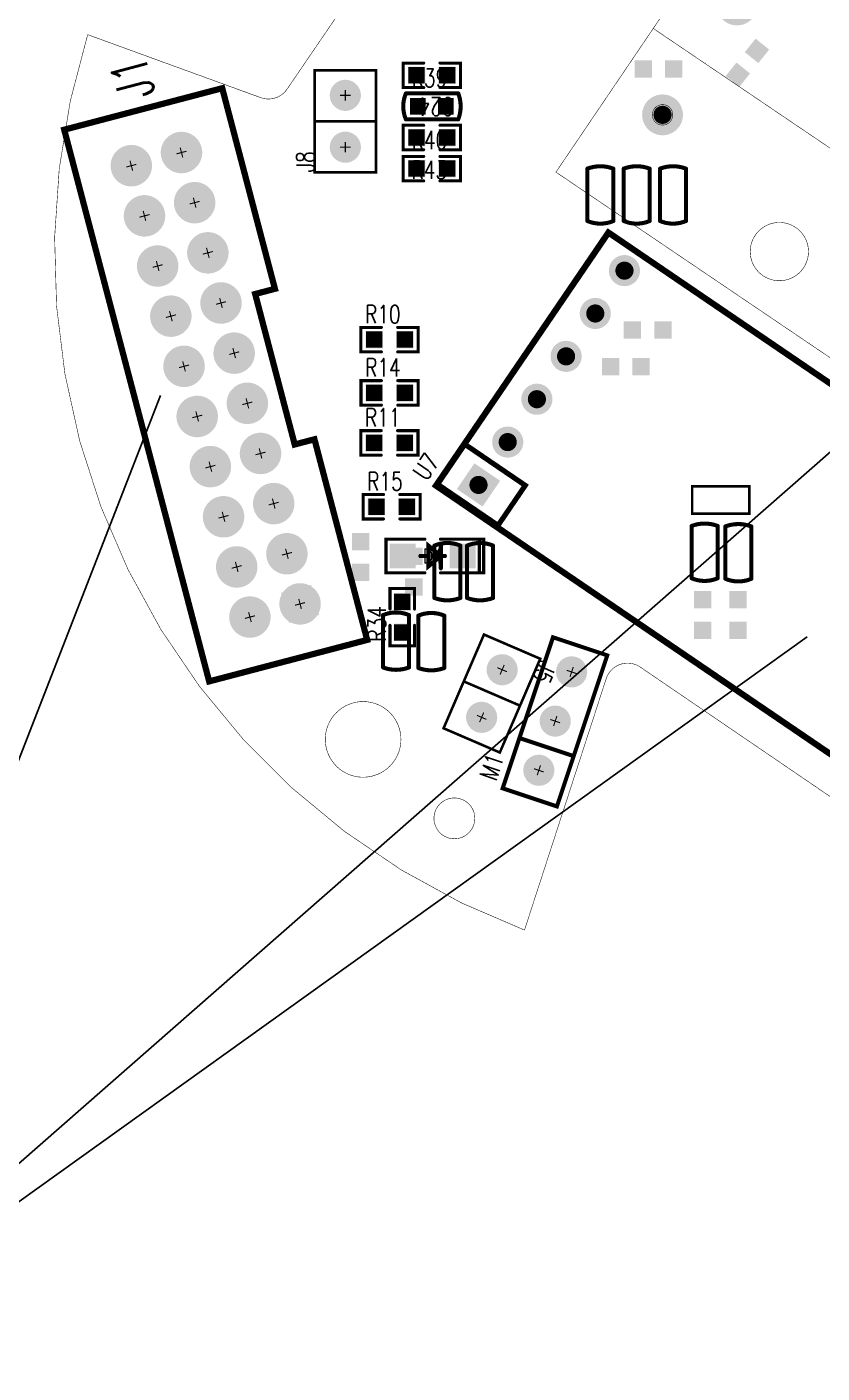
# Model space of a CAD drawing. Extents: x -79 to 36, y -58 to 47.
# Drawn here: x -36.8 to 2.1, y -54.9 to 11 of the extents above; entities that cross this region are included whole.
import ezdxf
from ezdxf.enums import TextEntityAlignment as Align

# ---------------------------------------------------------------- set-up
doc = ezdxf.new("R2010")
doc.units = 0
doc.header["$MEASUREMENT"] = 0
doc.layers.get('0').update_dxf_attribs({"linetype": 'CONTINUOUS'})
for name, color, linetype in [('2D_LINE_00', 2, 'CONTINUOUS'), ('BOARD_CUTOUT_00', 254, 'CONTINUOUS'), ('BOARD_OUTLINE_00', 254, 'CONTINUOUS'), ('DRIL_NPLTE_THRU_01', 5, 'CONTINUOUS'), ('DRIL_PLTE_THRU_01', 5, 'CONTINUOUS'), ('DRIL_SYMBOL', 254, 'CONTINUOUS'), ('PADS_INNER', 186, 'CONTINUOUS'), ('PADS_TOP', 186, 'CONTINUOUS'), ('PADS_XR_21', 176, 'CONTINUOUS'), ('PADS_XR_25', 253, 'CONTINUOUS'), ('PART_BOT_2DLINE_00', 57, 'CONTINUOUS'), ('PART_NAME_01', 254, 'CONTINUOUS'), ('PART_TOP_2DLINE_00', 254, 'CONTINUOUS'), ('PART_TOP_2DLINE_01', 254, 'CONTINUOUS'), ('PART_TOP_2DLINE_26', 2, 'CONTINUOUS')]:
    doc.layers.add(name, color=color, linetype=linetype)
doc.styles.add('W0$1016', font='simplex', dxfattribs={"width": 0.75})
doc.styles.add('W0$127', font='simplex', dxfattribs={"width": 0.75})
doc.styles.add('W0$254', font='simplex', dxfattribs={"width": 0.75})

# ---------------------------------------------------------------- blocks, each defined once
blk = doc.blocks.new('BOARD_354')
at = {"layer": 'BOARD_CUTOUT_00', "const_width": 0.0254}
for points in [[(-2.076, -44.56, 1), (-5.782, -44.56, 1)], [(1.541, -48.428, 1), (-0.459, -48.428, 1)]]:
    blk.add_lwpolyline(points, format="xyb", close=True, dxfattribs=at)
at = {"layer": 'BOARD_OUTLINE_00', "const_width": 0.0254}
blk.add_lwpolyline([(0, 0, -0.345792), (0.091, -1.356), (-7.655, -12.712, -0.342864), (-8.94, -13.126), (-17.417, -10.04, 0.397948), (3.974, -53.9), (7.976, -41.585, -0.500217), (9.642, -41.016), (22.929, -50.08, -0.202089), (23.393, -50.797), (24.189, -55.314, 0.397948), (51.476, -14.856), (46.682, -15.877, -0.204816), (45.833, -15.71), (32.713, -6.76, -0.496948), (32.626, -5.009), (42.594, 3.355, 0.397948), (-6.086, 6.759)], format="xyb", close=True, dxfattribs=at)
blk = doc.blocks.new('DRAWING_1')
at = {"layer": '2D_LINE_00', "const_width": 0.0254}
blk.add_lwpolyline([(-1.427006, 0, 1), (1.427006, 0, 1)], format="xyb", close=True, dxfattribs=at)
blk = doc.blocks.new('SMOOTH_0$3048')
at = {"const_width": 0.1524}
blk.add_lwpolyline([(-0.0762, 0, 1), (0.0762, 0, 1)], format="xyb", close=True, dxfattribs=at)
blk = doc.blocks.new('PART_BODY_TOP_2')
at = {"layer": 'PART_TOP_2DLINE_00', "const_width": 0.305}
blk.add_lwpolyline([(-13.97, 4), (13.97, 4), (13.97, -4), (3.81, -4), (3.81, -3), (-3.81, -3), (-3.81, -4), (-13.97, -4)], close=True, dxfattribs=at)
at = {"layer": 'PART_TOP_2DLINE_00'}
for p in [(-13.97, 4), (13.97, 4), (-3.81, -3), (3.81, -3), (-13.97, -4), (-3.81, -4), (3.81, -4), (13.97, -4)]:
    blk.add_blockref('SMOOTH_0$3048', p, dxfattribs=at)
blk = doc.blocks.new('DRIL_SYMBOL_0$9398')
at = {"layer": 'DRIL_SYMBOL', "const_width": 0.0508}
for points in [[(-0.254, 0), (0.254, 0)], [(0, -0.254), (0, 0.254)]]:
    blk.add_lwpolyline(points, dxfattribs=at)
blk = doc.blocks.new('DRIL_HOLE_0$9398')
at = {"const_width": 0.4699}
blk.add_lwpolyline([(-0.23495, 0, 1), (0.23495, 0, 1)], format="xyb", close=True, dxfattribs=at)
blk.add_blockref('DRIL_SYMBOL_0$9398', (0, 0))
blk = doc.blocks.new('PAD_0')
at = {"const_width": 1.524}
blk.add_lwpolyline([(-0.762, 0), (0.762, 0)], dxfattribs=at)
blk = doc.blocks.new('PAD_1')
at = {"const_width": 1.016}
blk.add_lwpolyline([(0, -0.508, 1), (0, 0.508, 1)], format="xyb", close=True, dxfattribs=at)
blk = doc.blocks.new('STK_TOP_12')
at = {"layer": 'DRIL_PLTE_THRU_01'}
blk.add_blockref('DRIL_HOLE_0$9398', (0, 0), dxfattribs=at)
at = {"layer": 'PADS_INNER'}
blk.add_blockref('PAD_0', (0, 0), dxfattribs=at)
at = {"layer": 'PADS_TOP'}
blk.add_blockref('PAD_0', (0, 0), dxfattribs=at)
at = {"layer": 'PADS_XR_25'}
blk.add_blockref('PAD_1', (0, 0), dxfattribs=at)
blk = doc.blocks.new('PAD_2')
at = {"const_width": 0.762}
blk.add_lwpolyline([(0, -0.381, 1), (0, 0.381, 1)], format="xyb", close=True, dxfattribs=at)
blk = doc.blocks.new('STK_TOP_11')
at = {"layer": 'DRIL_PLTE_THRU_01'}
blk.add_blockref('DRIL_HOLE_0$9398', (0, 0), dxfattribs=at)
at = {"layer": 'PADS_INNER'}
blk.add_blockref('PAD_2', (0, 0), dxfattribs=at)
at = {"layer": 'PADS_TOP'}
blk.add_blockref('PAD_2', (0, 0), dxfattribs=at)
at = {"layer": 'PADS_XR_25'}
blk.add_blockref('PAD_1', (0, 0), dxfattribs=at)
blk = doc.blocks.new('SYM_TOP_2')
for name, p in [('PART_BODY_TOP_2', (0, 0)), ('STK_TOP_11', (-11.43, 1.27)), ('STK_TOP_11', (-8.89, 1.27)), ('STK_TOP_11', (-6.35, 1.27)), ('STK_TOP_11', (-3.81, 1.27)), ('STK_TOP_11', (-1.27, 1.27)), ('STK_TOP_11', (1.27, 1.27)), ('STK_TOP_11', (3.81, 1.27)), ('STK_TOP_11', (6.35, 1.27)), ('STK_TOP_11', (8.89, 1.27)), ('STK_TOP_11', (11.43, 1.27)), ('STK_TOP_12', (-11.43, -1.27)), ('STK_TOP_11', (-8.89, -1.27)), ('STK_TOP_11', (-6.35, -1.27)), ('STK_TOP_11', (-3.81, -1.27)), ('STK_TOP_11', (-1.27, -1.27)), ('STK_TOP_11', (1.27, -1.27)), ('STK_TOP_11', (3.81, -1.27)), ('STK_TOP_11', (6.35, -1.27)), ('STK_TOP_11', (8.89, -1.27)), ('STK_TOP_11', (11.43, -1.27))]:
    blk.add_blockref(name, p)
blk = doc.blocks.new('PART_TOP_0')
blk.add_blockref('SYM_TOP_2', (0, 0))
at = {"layer": 'PART_NAME_01', "style": 'W0$254', "width": 0.75}
blk.add_text('J1', height=1.778, dxfattribs=at).set_placement((14.529, -0.754))
blk = doc.blocks.new('SMOOTH_0$0254')
at = {"const_width": 0.0127}
blk.add_lwpolyline([(-0.00635, 0, 1), (0.00635, 0, 1)], format="xyb", close=True, dxfattribs=at)
blk = doc.blocks.new('PART_BODY_TOP_8')
at = {"layer": 'PART_TOP_2DLINE_01', "const_width": 0.0254}
for points in [[(-18, 8.5), (18, 8.5)], [(-18, -8.5), (-18, 8.5)], [(0, 8.5), (0, 0), (18, 0)], [(18, 8.5), (18, -8.5)], [(-18, 5.255), (-18, 5.255)], [(18, 4.91), (18, 4.91)], [(18, -8.5), (-18, -8.5)]]:
    blk.add_lwpolyline(points, dxfattribs=at)
for points in [[(-15.75, 3.25, 1), (-14.75, 3.25, 1)], [(14.75, 3.25, 1), (15.75, 3.25, 1)], [(-15.75, -3.25, 1), (-14.75, -3.25, 1)], [(14.75, -3.25, 1), (15.75, -3.25, 1)]]:
    blk.add_lwpolyline(points, format="xyb", close=True, dxfattribs=at)
at = {"layer": 'PART_TOP_2DLINE_01'}
for p in [(-18, 8.5), (-18, 8.5), (0, 8.5), (18, 8.5), (18, 8.5), (-18, 5.255), (-18, 5.255), (18, 4.91), (18, 4.91), (0, 0), (18, 0), (-18, -8.5), (-18, -8.5), (18, -8.5), (18, -8.5)]:
    blk.add_blockref('SMOOTH_0$0254', p, dxfattribs=at)
blk = doc.blocks.new('DRIL_SYMBOL_0$889')
at = {"layer": 'DRIL_SYMBOL', "const_width": 0.0508}
for points in [[(-0.254, 0), (0.254, 0)], [(0, -0.254), (0, 0.254)]]:
    blk.add_lwpolyline(points, dxfattribs=at)
blk = doc.blocks.new('DRIL_HOLE_0$889')
at = {"const_width": 0.4445}
blk.add_lwpolyline([(-0.22225, 0, 1), (0.22225, 0, 1)], format="xyb", close=True, dxfattribs=at)
blk.add_blockref('DRIL_SYMBOL_0$889', (0, 0))
blk = doc.blocks.new('PAD_13')
at = {"const_width": 1}
blk.add_lwpolyline([(0, -0.5, 1), (0, 0.5, 1)], format="xyb", close=True, dxfattribs=at)
blk = doc.blocks.new('STK_TOP_72')
at = {"layer": 'DRIL_PLTE_THRU_01'}
blk.add_blockref('DRIL_HOLE_0$889', (0, 0), dxfattribs=at)
at = {"layer": 'PADS_INNER'}
blk.add_blockref('PAD_13', (0, 0), dxfattribs=at)
at = {"layer": 'PADS_TOP'}
blk.add_blockref('PAD_13', (0, 0), dxfattribs=at)
blk = doc.blocks.new('SYM_TOP_8')
for name, p in [('PART_BODY_TOP_8', (0, 0)), ('STK_TOP_72', (-15.25, 3.25)), ('STK_TOP_72', (15.25, 3.25)), ('STK_TOP_72', (-15.25, -3.25)), ('STK_TOP_72', (15.25, -3.25))]:
    blk.add_blockref(name, p)
blk = doc.blocks.new('PART_TOP_4')
blk.add_blockref('SYM_TOP_8', (0, 0))
at = {"layer": 'PART_NAME_01', "style": 'W0$127', "width": 0.75}
blk.add_text('U14', height=0.889, dxfattribs=at).set_placement((-1.016, -2.54))
blk = doc.blocks.new('DRIL_HOLE_0')
blk.add_lwpolyline([(0, 0, 1), (0, 0, 1)], format="xyb", close=True)
blk = doc.blocks.new('PAD_3')
blk.add_lwpolyline([(0, 0, 1), (0, 0, 1)], format="xyb", close=True)
blk = doc.blocks.new('STK_BOT_39')
at = {"layer": 'DRIL_PLTE_THRU_01'}
blk.add_blockref('DRIL_HOLE_0', (0, 0), dxfattribs=at)
at = {"layer": 'PADS_INNER'}
blk.add_blockref('PAD_3', (0, 0), dxfattribs=at)
at = {"layer": 'PADS_TOP'}
blk.add_blockref('PAD_3', (0, 0), dxfattribs=at)
blk = doc.blocks.new('STK_BOT_38')
at = {"layer": 'DRIL_PLTE_THRU_01'}
blk.add_blockref('DRIL_HOLE_0', (0, 0), dxfattribs=at)
at = {"layer": 'PADS_INNER'}
blk.add_blockref('PAD_3', (0, 0), dxfattribs=at)
at = {"layer": 'PADS_TOP'}
blk.add_blockref('PAD_3', (0, 0), dxfattribs=at)
blk = doc.blocks.new('SYM_BOT_9')
for name, p in [('STK_BOT_39', (-3.75, 6)), ('STK_BOT_39', (-3.25, 6)), ('STK_BOT_39', (-2.75, 6)), ('STK_BOT_39', (-2.25, 6)), ('STK_BOT_39', (-1.75, 6)), ('STK_BOT_39', (-1.25, 6)), ('STK_BOT_39', (-0.75, 6)), ('STK_BOT_39', (-0.25, 6)), ('STK_BOT_39', (0.25, 6)), ('STK_BOT_39', (0.75, 6)), ('STK_BOT_39', (1.25, 6)), ('STK_BOT_39', (1.75, 6)), ('STK_BOT_39', (2.25, 6)), ('STK_BOT_39', (2.75, 6)), ('STK_BOT_39', (3.25, 6)), ('STK_BOT_39', (3.75, 6)), ('STK_BOT_38', (-6, 3.75)), ('STK_BOT_38', (6, 3.75)), ('STK_BOT_38', (-6, 3.25)), ('STK_BOT_38', (-6, 2.75)), ('STK_BOT_38', (6, 3.25)), ('STK_BOT_38', (6, 2.75)), ('STK_BOT_38', (-6, 2.25)), ('STK_BOT_38', (6, 2.25)), ('STK_BOT_38', (-6, 1.75)), ('STK_BOT_38', (6, 1.75)), ('STK_BOT_38', (-6, 1.25)), ('STK_BOT_38', (-6, 0.75)), ('STK_BOT_38', (6, 1.25)), ('STK_BOT_38', (6, 0.75)), ('STK_BOT_38', (-6, 0.25)), ('STK_BOT_38', (6, 0.25)), ('STK_BOT_38', (-6, -0.25)), ('STK_BOT_38', (6, -0.25)), ('STK_BOT_38', (-6, -0.75)), ('STK_BOT_38', (-6, -1.25)), ('STK_BOT_38', (6, -0.75)), ('STK_BOT_38', (6, -1.25)), ('STK_BOT_38', (-6, -1.75)), ('STK_BOT_38', (6, -1.75)), ('STK_BOT_38', (-6, -2.25)), ('STK_BOT_38', (6, -2.25)), ('STK_BOT_38', (-6, -2.75)), ('STK_BOT_38', (-6, -3.25)), ('STK_BOT_38', (6, -2.75)), ('STK_BOT_38', (6, -3.25)), ('STK_BOT_38', (-6, -3.75)), ('STK_BOT_38', (6, -3.75)), ('STK_BOT_39', (-3.75, -6)), ('STK_BOT_39', (-3.25, -6)), ('STK_BOT_39', (-2.75, -6)), ('STK_BOT_39', (-2.25, -6)), ('STK_BOT_39', (-1.75, -6)), ('STK_BOT_39', (-1.25, -6)), ('STK_BOT_39', (-0.75, -6)), ('STK_BOT_39', (-0.25, -6)), ('STK_BOT_39', (0.25, -6)), ('STK_BOT_39', (0.75, -6)), ('STK_BOT_39', (1.25, -6)), ('STK_BOT_39', (1.75, -6)), ('STK_BOT_39', (2.25, -6)), ('STK_BOT_39', (2.75, -6)), ('STK_BOT_39', (3.25, -6)), ('STK_BOT_39', (3.75, -6))]:
    blk.add_blockref(name, p)
blk = doc.blocks.new('PART_BOT_5')
blk.add_blockref('SYM_BOT_9', (0, 0))
blk = doc.blocks.new('SMOOTH_0$254')
at = {"const_width": 0.127}
blk.add_lwpolyline([(-0.0635, 0, 1), (0.0635, 0, 1)], format="xyb", close=True, dxfattribs=at)
blk = doc.blocks.new('PART_BODY_TOP_11')
at = {"layer": 'PART_TOP_2DLINE_01'}
for points, const_width in [([(-1.2, -34.3), (13.8, -34.3), (13.8, 1.7), (-1.2, 1.7)], 0.305), ([(-1.1, 1.7), (1.27, 1.7), (1.27, -1.905), (-1.1, -1.905)], 0.254)]:
    blk.add_lwpolyline(points, close=True, dxfattribs=dict(at, const_width=const_width))
for name, p in [('SMOOTH_0$3048', (-1.2, 1.7)), ('SMOOTH_0$254', (-1.1, 1.7)), ('SMOOTH_0$254', (1.27, 1.7)), ('SMOOTH_0$3048', (13.8, 1.7)), ('SMOOTH_0$254', (-1.1, -1.905)), ('SMOOTH_0$254', (1.27, -1.905)), ('SMOOTH_0$3048', (-1.2, -34.3)), ('SMOOTH_0$3048', (13.8, -34.3))]:
    blk.add_blockref(name, p, dxfattribs=at)
blk = doc.blocks.new('STK_TOP_43')
at = {"layer": 'DRIL_PLTE_THRU_01'}
blk.add_blockref('DRIL_HOLE_0$889', (0, 0), dxfattribs=at)
at = {"layer": 'PADS_INNER'}
blk.add_blockref('PAD_0', (0, 0), dxfattribs=at)
at = {"layer": 'PADS_TOP'}
blk.add_blockref('PAD_0', (0, 0), dxfattribs=at)
blk = doc.blocks.new('STK_TOP_13')
at = {"layer": 'DRIL_PLTE_THRU_01'}
blk.add_blockref('DRIL_HOLE_0$889', (0, 0), dxfattribs=at)
at = {"layer": 'PADS_INNER'}
blk.add_blockref('PAD_2', (0, 0), dxfattribs=at)
at = {"layer": 'PADS_TOP'}
blk.add_blockref('PAD_2', (0, 0), dxfattribs=at)
blk = doc.blocks.new('SYM_TOP_11')
for name, p in [('PART_BODY_TOP_11', (0, 0)), ('STK_TOP_43', (0, 0)), ('STK_TOP_13', (2.54, 0)), ('STK_TOP_13', (5.08, 0)), ('STK_TOP_13', (7.62, 0)), ('STK_TOP_13', (10.16, 0)), ('STK_TOP_13', (12.7, 0))]:
    blk.add_blockref(name, p)
blk = doc.blocks.new('PART_TOP_7')
blk.add_blockref('SYM_TOP_11', (0, 0))
at = {"layer": 'PART_NAME_01', "style": 'W0$127', "width": 0.75}
blk.add_text('U7', height=0.889, dxfattribs=at).set_placement((-1.313, 2.183))
blk = doc.blocks.new('SMOOTH_0$199898')
at = {"const_width": 0.099949}
blk.add_lwpolyline([(-0.049974, 0, 1), (0.049974, 0, 1)], format="xyb", close=True, dxfattribs=at)
blk = doc.blocks.new('PART_BODY_TOP_4')
at = {"layer": 'PART_TOP_2DLINE_01', "const_width": 0.2}
blk.add_lwpolyline([(-1.4, 1.4), (6.4, 1.4), (6.4, -1.4), (-1.4, -1.4)], close=True, dxfattribs=at)
blk.add_lwpolyline([(1.2, 1.4), (1.2, -1.4)], dxfattribs=at)
at = {"layer": 'PART_TOP_2DLINE_01'}
for p in [(-1.4, 1.4), (1.2, 1.4), (6.4, 1.4), (-1.4, -1.4), (1.2, -1.4), (6.4, -1.4)]:
    blk.add_blockref('SMOOTH_0$199898', p, dxfattribs=at)
blk = doc.blocks.new('DRIL_SYMBOL_0$9')
at = {"layer": 'DRIL_SYMBOL', "const_width": 0.0508}
for points in [[(-0.254, 0), (0.254, 0)], [(0, -0.254), (0, 0.254)]]:
    blk.add_lwpolyline(points, dxfattribs=at)
blk = doc.blocks.new('DRIL_HOLE_0$9')
at = {"const_width": 0.45}
blk.add_lwpolyline([(-0.225, 0, 1), (0.225, 0, 1)], format="xyb", close=True, dxfattribs=at)
blk.add_blockref('DRIL_SYMBOL_0$9', (0, 0))
blk = doc.blocks.new('PAD_16')
at = {"const_width": 0.6}
blk.add_lwpolyline([(0, -0.3, 1), (0, 0.3, 1)], format="xyb", close=True, dxfattribs=at)
blk = doc.blocks.new('STK_TOP_22')
at = {"layer": 'DRIL_PLTE_THRU_01'}
blk.add_blockref('DRIL_HOLE_0$9', (0, 0), dxfattribs=at)
at = {"layer": 'PADS_INNER'}
blk.add_blockref('PAD_16', (0, 0), dxfattribs=at)
at = {"layer": 'PADS_TOP'}
blk.add_blockref('PAD_2', (0, 0), dxfattribs=at)
blk = doc.blocks.new('SYM_TOP_4')
for name, p in [('PART_BODY_TOP_4', (0, 0)), ('STK_TOP_22', (0, 0)), ('STK_TOP_22', (2.54, 0)), ('STK_TOP_22', (5.08, 0))]:
    blk.add_blockref(name, p)
blk = doc.blocks.new('PART_TOP_8')
blk.add_blockref('SYM_TOP_4', (0, 0))
at = {"layer": 'PART_NAME_01', "style": 'W0$127', "width": 0.75}
blk.add_text('M1', height=0.889, dxfattribs=at).set_placement((-1.2, 1.8))
blk = doc.blocks.new('PART_BODY_BOT_14')
at = {"layer": 'PART_BOT_2DLINE_00', "const_width": 0.2}
blk.add_lwpolyline([(-0.635, -1.295, 0.182182), (0.635, -1.295), (0.635, 1.27, 0.204816), (-0.635, 1.27)], format="xyb", close=True, dxfattribs=at)
at = {"layer": 'PART_BOT_2DLINE_00'}
for p in [(-0.635, 1.27), (0.635, 1.27), (-0.635, -1.295), (0.635, -1.295)]:
    blk.add_blockref('SMOOTH_0$199898', p, dxfattribs=at)
blk = doc.blocks.new('STK_BOT_3')
at = {"layer": 'DRIL_NPLTE_THRU_01'}
blk.add_blockref('DRIL_HOLE_0', (0, 0), dxfattribs=at)
at = {"layer": 'PADS_INNER'}
blk.add_blockref('PAD_3', (0, 0), dxfattribs=at)
at = {"layer": 'PADS_TOP'}
blk.add_blockref('PAD_3', (0, 0), dxfattribs=at)
blk = doc.blocks.new('SYM_BOT_14')
for name, p in [('PART_BODY_BOT_14', (0, 0)), ('STK_BOT_3', (0, 0.6858)), ('STK_BOT_3', (0, -0.6858))]:
    blk.add_blockref(name, p)
blk = doc.blocks.new('PART_BOT_20')
blk.add_blockref('SYM_BOT_14', (0, 0))
blk = doc.blocks.new('PART_BOT_21')
blk.add_blockref('SYM_BOT_14', (0, 0))
blk = doc.blocks.new('PART_BOT_24')
blk.add_blockref('SYM_BOT_14', (0, 0))
blk = doc.blocks.new('PART_BOT_25')
blk.add_blockref('SYM_BOT_14', (0, 0))
blk = doc.blocks.new('PART_BODY_TOP_14')
at = {"layer": 'PART_TOP_2DLINE_00', "const_width": 0.2}
blk.add_lwpolyline([(-0.635, -1.295, 0.182182), (0.635, -1.295), (0.635, 1.27, 0.204816), (-0.635, 1.27)], format="xyb", close=True, dxfattribs=at)
at = {"layer": 'PART_TOP_2DLINE_00'}
for p in [(-0.635, 1.27), (0.635, 1.27), (-0.635, -1.295), (0.635, -1.295)]:
    blk.add_blockref('SMOOTH_0$199898', p, dxfattribs=at)
blk = doc.blocks.new('PAD_18')
at = {"const_width": 0.762}
blk.add_lwpolyline([(-0.4064, 0), (0.4064, 0)], dxfattribs=at)
blk = doc.blocks.new('STK_TOP_3')
at = {"layer": 'DRIL_NPLTE_THRU_01'}
blk.add_blockref('DRIL_HOLE_0', (0, 0), dxfattribs=at)
at = {"layer": 'PADS_INNER'}
blk.add_blockref('PAD_3', (0, 0), dxfattribs=at)
at = {"layer": 'PADS_TOP'}
blk.add_blockref('PAD_18', (0, 0), dxfattribs=at)
blk = doc.blocks.new('SYM_TOP_14')
for name, p in [('PART_BODY_TOP_14', (0, 0)), ('STK_TOP_3', (0, 0.6858)), ('STK_TOP_3', (0, -0.6858))]:
    blk.add_blockref(name, p)
blk = doc.blocks.new('PART_TOP_26')
blk.add_blockref('SYM_TOP_14', (0, 0))
at = {"layer": 'PART_NAME_01', "style": 'W0$127', "width": 0.75}
blk.add_text('C24', height=0.889, rotation=90, dxfattribs=at).set_placement((0.4318, -1.0922))
blk = doc.blocks.new('STK_BOT_18')
at = {"layer": 'DRIL_PLTE_THRU_01'}
blk.add_blockref('DRIL_HOLE_0', (0, 0), dxfattribs=at)
at = {"layer": 'PADS_INNER'}
blk.add_blockref('PAD_3', (0, 0), dxfattribs=at)
at = {"layer": 'PADS_TOP'}
blk.add_blockref('PAD_3', (0, 0), dxfattribs=at)
blk = doc.blocks.new('SYM_BOT_21')
for p in [(-3, 0), (-1, 0), (1, 0), (3, 0)]:
    blk.add_blockref('STK_BOT_18', p)
blk = doc.blocks.new('PART_BOT_36')
blk.add_blockref('SYM_BOT_21', (0, 0))
blk = doc.blocks.new('SMOOTH_0$127')
at = {"const_width": 0.0635}
blk.add_lwpolyline([(-0.03175, 0, 1), (0.03175, 0, 1)], format="xyb", close=True, dxfattribs=at)
blk = doc.blocks.new('PART_BODY_TOP_20')
at = {"layer": 'PART_TOP_2DLINE_01', "const_width": 0.127}
blk.add_lwpolyline([(-2.5, 1.5), (2.5, 1.5), (2.5, -1.5), (-2.5, -1.5)], close=True, dxfattribs=at)
blk.add_lwpolyline([(0, 1.5), (0, -1.5)], dxfattribs=at)
at = {"layer": 'PART_TOP_2DLINE_01'}
for p in [(-2.5, 1.5), (0, 1.5), (2.5, 1.5), (-2.5, -1.5), (0, -1.5), (2.5, -1.5)]:
    blk.add_blockref('SMOOTH_0$127', p, dxfattribs=at)
blk = doc.blocks.new('SYM_TOP_20')
for name, p in [('PART_BODY_TOP_20', (0, 0)), ('STK_TOP_13', (-1.27, 0)), ('STK_TOP_13', (1.27, 0))]:
    blk.add_blockref(name, p)
blk = doc.blocks.new('PART_TOP_39')
blk.add_blockref('SYM_TOP_20', (0, 0))
at = {"layer": 'PART_NAME_01', "style": 'W0$127', "width": 0.75}
blk.add_text('J5', height=0.889, dxfattribs=at).set_placement((-2.5, 1.5))
blk = doc.blocks.new('PART_TOP_42')
blk.add_blockref('SYM_TOP_20', (0, 0))
at = {"layer": 'PART_NAME_01', "style": 'W0$127', "width": 0.75}
blk.add_text('J8', height=0.889, dxfattribs=at).set_placement((-2.5, 1.5))
blk = doc.blocks.new('PART_BODY_BOT_22')
at = {"layer": 'PART_BOT_2DLINE_00', "const_width": 0.127}
blk.add_lwpolyline([(-1.4, 0.7), (1.4, 0.7), (1.4, -0.65), (-1.4, -0.65)], close=True, dxfattribs=at)
at = {"layer": 'PART_BOT_2DLINE_00'}
for p in [(-1.4, 0.7), (1.4, 0.7), (-1.4, -0.65), (1.4, -0.65)]:
    blk.add_blockref('SMOOTH_0$127', p, dxfattribs=at)
blk = doc.blocks.new('STK_BOT_19')
at = {"layer": 'DRIL_PLTE_THRU_01'}
blk.add_blockref('DRIL_HOLE_0', (0, 0), dxfattribs=at)
at = {"layer": 'PADS_INNER'}
blk.add_blockref('PAD_3', (0, 0), dxfattribs=at)
at = {"layer": 'PADS_TOP'}
blk.add_blockref('PAD_3', (0, 0), dxfattribs=at)
blk = doc.blocks.new('SYM_BOT_22')
for name, p in [('PART_BODY_BOT_22', (0, 0)), ('STK_BOT_19', (-0.75, 0)), ('STK_BOT_19', (0.75, 0))]:
    blk.add_blockref(name, p)
blk = doc.blocks.new('PART_BOT_44')
blk.add_blockref('SYM_BOT_22', (0, 0))
blk = doc.blocks.new('SMOOTH_0$15011')
at = {"const_width": 0.0751}
blk.add_lwpolyline([(-0.038, 0, 1), (0.038, 0, 1)], format="xyb", close=True, dxfattribs=at)
blk = doc.blocks.new('PART_BODY_TOP_25')
at = {"layer": 'PART_TOP_2DLINE_01', "const_width": 0.15}
for points in [[(-0.4, 0.6), (-1.4, 0.6), (-1.4, -0.6), (-0.4, -0.6)], [(0.4, -0.6), (1.4, -0.6), (1.4, 0.6), (0.4, 0.6)]]:
    blk.add_lwpolyline(points, dxfattribs=at)
at = {"layer": 'PART_TOP_2DLINE_01'}
for p in [(-1.4, 0.6), (-0.4, 0.6), (0.4, 0.6), (1.4, 0.6), (-1.4, -0.6), (-0.4, -0.6), (0.4, -0.6), (1.4, -0.6)]:
    blk.add_blockref('SMOOTH_0$15011', p, dxfattribs=at)
blk = doc.blocks.new('PAD_22')
at = {"const_width": 0.85}
blk.add_lwpolyline([(-0.425, 0), (0.425, 0)], dxfattribs=at)
blk = doc.blocks.new('PAD_23')
at = {"const_width": 0.8}
blk.add_lwpolyline([(-0.4, 0), (0.4, 0)], dxfattribs=at)
blk = doc.blocks.new('STK_TOP_7')
at = {"layer": 'DRIL_PLTE_THRU_01'}
blk.add_blockref('DRIL_HOLE_0', (0, 0), dxfattribs=at)
at = {"layer": 'PADS_INNER'}
blk.add_blockref('PAD_3', (0, 0), dxfattribs=at)
at = {"layer": 'PADS_TOP'}
blk.add_blockref('PAD_23', (0, 0), dxfattribs=at)
at = {"layer": 'PADS_XR_21'}
blk.add_blockref('PAD_22', (0, 0), dxfattribs=at)
blk = doc.blocks.new('SYM_TOP_25')
for name, p in [('PART_BODY_TOP_25', (0, 0)), ('STK_TOP_7', (-0.75, 0)), ('STK_TOP_7', (0.75, 0))]:
    blk.add_blockref(name, p)
blk = doc.blocks.new('PART_TOP_45')
blk.add_blockref('SYM_TOP_25', (0, 0))
at = {"layer": 'PART_NAME_01', "style": 'W0$127', "width": 0.75}
blk.add_text('R10', height=0.889, dxfattribs=at).set_placement((-1.2, 0.8))
blk = doc.blocks.new('PART_TOP_46')
blk.add_blockref('SYM_TOP_25', (0, 0))
at = {"layer": 'PART_NAME_01', "style": 'W0$127', "width": 0.75}
blk.add_text('R11', height=0.889, dxfattribs=at).set_placement((-1.2, 0.8))
blk = doc.blocks.new('STK_BOT_7')
at = {"layer": 'DRIL_PLTE_THRU_01'}
blk.add_blockref('DRIL_HOLE_0', (0, 0), dxfattribs=at)
at = {"layer": 'PADS_INNER'}
blk.add_blockref('PAD_3', (0, 0), dxfattribs=at)
at = {"layer": 'PADS_TOP'}
blk.add_blockref('PAD_3', (0, 0), dxfattribs=at)
at = {"layer": 'PADS_XR_21'}
blk.add_blockref('PAD_22', (0, 0), dxfattribs=at)
blk = doc.blocks.new('SYM_BOT_25')
for p in [(-0.75, 0), (0.75, 0)]:
    blk.add_blockref('STK_BOT_7', p)
blk = doc.blocks.new('PART_BOT_47')
blk.add_blockref('SYM_BOT_25', (0, 0))
blk = doc.blocks.new('PART_TOP_49')
blk.add_blockref('SYM_TOP_25', (0, 0))
at = {"layer": 'PART_NAME_01', "style": 'W0$127', "width": 0.75}
blk.add_text('R14', height=0.889, dxfattribs=at).set_placement((-1.2, 0.8))
blk = doc.blocks.new('PART_TOP_50')
blk.add_blockref('SYM_TOP_25', (0, 0))
at = {"layer": 'PART_NAME_01', "style": 'W0$127', "width": 0.75}
blk.add_text('R15', height=0.889, dxfattribs=at).set_placement((-1.2, 0.8))
blk = doc.blocks.new('PART_BOT_53')
blk.add_blockref('SYM_BOT_25', (0, 0))
blk = doc.blocks.new('PART_BOT_56')
blk.add_blockref('SYM_BOT_25', (0, 0))
blk = doc.blocks.new('PART_BOT_57')
blk.add_blockref('SYM_BOT_25', (0, 0))
blk = doc.blocks.new('PART_TOP_58')
blk.add_blockref('SYM_TOP_25', (0, 0))
at = {"layer": 'PART_NAME_01', "style": 'W0$127', "width": 0.75}
blk.add_text('R39', height=0.889, dxfattribs=at).set_placement((-0.988, -0.576))
blk = doc.blocks.new('PART_TOP_59')
blk.add_blockref('SYM_TOP_25', (0, 0))
at = {"layer": 'PART_NAME_01', "style": 'W0$127', "width": 0.75}
blk.add_text('R40', height=0.889, dxfattribs=at).set_placement((-0.985, -0.565))
blk = doc.blocks.new('PART_TOP_60')
blk.add_blockref('SYM_TOP_25', (0, 0))
at = {"layer": 'PART_NAME_01', "style": 'W0$127', "width": 0.75}
blk.add_text('R43', height=0.889, dxfattribs=at).set_placement((-0.995, -0.506))
blk = doc.blocks.new('STK_BOT_41')
at = {"layer": 'DRIL_PLTE_THRU_01'}
blk.add_blockref('DRIL_HOLE_0', (0, 0), dxfattribs=at)
at = {"layer": 'PADS_INNER'}
blk.add_blockref('PAD_3', (0, 0), dxfattribs=at)
at = {"layer": 'PADS_TOP'}
blk.add_blockref('PAD_3', (0, 0), dxfattribs=at)
blk = doc.blocks.new('STK_BOT_42')
at = {"layer": 'DRIL_PLTE_THRU_01'}
blk.add_blockref('DRIL_HOLE_0', (0, 0), dxfattribs=at)
at = {"layer": 'PADS_INNER'}
blk.add_blockref('PAD_3', (0, 0), dxfattribs=at)
at = {"layer": 'PADS_TOP'}
blk.add_blockref('PAD_3', (0, 0), dxfattribs=at)
blk = doc.blocks.new('SYM_BOT_33')
for name, p in [('STK_BOT_41', (0, 0)), ('STK_BOT_42', (5.594, -0.045)), ('STK_BOT_42', (5.594, -1.315)), ('STK_BOT_41', (0, -1.375)), ('STK_BOT_42', (0.006, -2.585)), ('STK_BOT_42', (5.594, -2.585)), ('STK_BOT_42', (0.006, -3.855)), ('STK_BOT_42', (5.594, -3.855))]:
    blk.add_blockref(name, p)
blk = doc.blocks.new('PART_BOT_68')
blk.add_blockref('SYM_BOT_33', (0, 0))
blk = doc.blocks.new('PART_BOT_75')
blk.add_blockref('SYM_BOT_25', (0, 0))
blk = doc.blocks.new('PART_BOT_76')
blk.add_blockref('SYM_BOT_25', (0, 0))
blk = doc.blocks.new('PART_BOT_77')
blk.add_blockref('SYM_BOT_25', (0, 0))
blk = doc.blocks.new('PART_TOP_78')
blk.add_blockref('SYM_TOP_25', (0, 0))
at = {"layer": 'PART_NAME_01', "style": 'W0$127', "width": 0.75}
blk.add_text('R34', height=0.889, dxfattribs=at).set_placement((-1.2, 0.8))
blk = doc.blocks.new('PART_BOT_108')
blk.add_blockref('SYM_BOT_25', (0, 0))
blk = doc.blocks.new('PART_BOT_110')
blk.add_blockref('SYM_BOT_14', (0, 0))
blk = doc.blocks.new('PART_BOT_111')
blk.add_blockref('SYM_BOT_14', (0, 0))
blk = doc.blocks.new('PART_BOT_112')
blk.add_blockref('SYM_BOT_14', (0, 0))
blk = doc.blocks.new('SMOOTH_0$1524')
at = {"const_width": 0.0762}
blk.add_lwpolyline([(-0.0381, 0, 1), (0.0381, 0, 1)], format="xyb", close=True, dxfattribs=at)
blk = doc.blocks.new('SMOOTH_0$2032')
at = {"const_width": 0.1016}
blk.add_lwpolyline([(-0.0508, 0, 1), (0.0508, 0, 1)], format="xyb", close=True, dxfattribs=at)
blk = doc.blocks.new('PART_BODY_TOP_356')
at = {"layer": 'PART_TOP_2DLINE_01', "const_width": 0.1524}
for points in [[(-0.381, 0.8255), (-2.286, 0.8255), (-2.286, -0.8255), (-0.381, -0.8255)], [(0.381, 0.8255), (2.286, 0.8255), (2.286, -0.8255), (0.381, -0.8255)], [(2.0955, 0.8255), (2.5, 0.8255), (2.5, -0.8255), (2.0955, -0.8255)]]:
    blk.add_lwpolyline(points, dxfattribs=at)
at = {"layer": 'PART_TOP_2DLINE_26', "const_width": 0.2032}
blk.add_lwpolyline([(-0.2, 0.5), (0.4, 0), (-0.2, -0.5)], close=True, dxfattribs=at)
for points in [[(0.4, -0.6), (0.4, 0.6)], [(-0.2, 0), (-0.6, 0)], [(0.2, 0), (0.6, 0)]]:
    blk.add_lwpolyline(points, dxfattribs=at)
at = {"layer": 'PART_TOP_2DLINE_01'}
for p in [(-2.286, 0.8255), (-0.381, 0.8255), (0.381, 0.8255), (2.0955, 0.8255), (2.286, 0.8255), (2.5, 0.8255), (-2.286, -0.8255), (-0.381, -0.8255), (0.381, -0.8255), (2.0955, -0.8255), (2.286, -0.8255), (2.5, -0.8255)]:
    blk.add_blockref('SMOOTH_0$1524', p, dxfattribs=at)
at = {"layer": 'PART_TOP_2DLINE_26'}
for p in [(0.4, 0.6), (-0.6, 0), (-0.2, 0.5), (-0.2, 0), (0.2, 0), (0.4, 0), (0.6, 0), (-0.2, -0.5), (0.4, -0.6)]:
    blk.add_blockref('SMOOTH_0$2032', p, dxfattribs=at)
blk = doc.blocks.new('PAD_33')
at = {"const_width": 1.219}
blk.add_lwpolyline([(-0.635, 0), (0.635, 0)], dxfattribs=at)
blk = doc.blocks.new('STK_TOP_89')
at = {"layer": 'DRIL_PLTE_THRU_01'}
blk.add_blockref('DRIL_HOLE_0', (0, 0), dxfattribs=at)
at = {"layer": 'PADS_INNER'}
blk.add_blockref('PAD_3', (0, 0), dxfattribs=at)
at = {"layer": 'PADS_TOP'}
blk.add_blockref('PAD_33', (0, 0), dxfattribs=at)
blk = doc.blocks.new('SYM_TOP_37')
for name, p in [('PART_BODY_TOP_356', (0, 0)), ('STK_TOP_89', (-1.4732, 0)), ('STK_TOP_89', (1.4732, 0))]:
    blk.add_blockref(name, p)
blk = doc.blocks.new('PART_TOP_127')
blk.add_blockref('SYM_TOP_37', (0, 0))
at = {"layer": 'PART_NAME_01', "style": 'W0$1016', "width": 0.75}
blk.add_text('D4', height=0.7112, dxfattribs=at).set_placement((0, 0), align=Align.MIDDLE_CENTER)
blk = doc.blocks.new('PART_BOT_128')
blk.add_blockref('SYM_BOT_14', (0, 0))
blk = doc.blocks.new('PART_BOT_129')
blk.add_blockref('SYM_BOT_14', (0, 0))

msp = doc.modelspace()

# ---------------------------------------------------------------- linework, layer by layer
at = {"linetype": 'Continuous'}
for p, q in [((9.264, -3.868), (-48.955, -54.934)), ((-30.298, -7.047), (-48.955, -54.934)), ((-48.955, -54.934), (1.359, -18.866))]:
    msp.add_line(p, q, dxfattribs=at)

# ---------------------------------------------------------------- block references
for name, p in [('BOARD_354', (-16.455, 20.666)), ('PART_TOP_58', (-17.018, 8.636)), ('PART_TOP_59', (-17.018, 5.588)), ('PART_TOP_60', (-17.018, 4.064)), ('DRAWING_1', (0, 0)), ('PART_TOP_45', (-19.09, -4.313)), ('PART_TOP_49', (-19.087, -6.921)), ('PART_TOP_46', (-19.095, -9.37)), ('PART_TOP_50', (-18.986, -12.497)), ('PART_TOP_127', (-16.978, -14.911))]:
    msp.add_blockref(name, p)
for name, p, rotation in [('PART_TOP_4', (8.73, 0.839), 145.898), ('PART_TOP_0', (-27.603, -6.525), 104.717), ('PART_TOP_42', (-21.254, 6.384), 90), ('PART_TOP_26', (-17.018, 7.112), 90), ('PART_TOP_7', (-14.732, -11.43), 55.75099999999999), ('PART_TOP_78', (-18.466, -17.907), 90), ('PART_TOP_8', (-11.779, -25.407), 71.565), ('PART_TOP_39', (-14.077, -21.647), 246.685)]:
    msp.add_blockref(name, p, dxfattribs=dict(rotation=rotation))
at = {"xscale": -1}
for name, p, rotation in [('PART_BOT_53', (-1.564, 9.247), 51.33999999999995), ('PART_BOT_5', (3.613, 1.24), 90), ('PART_BOT_112', (-8.763, 2.769), 180), ('PART_BOT_110', (-6.985, 2.769), 180), ('PART_BOT_111', (-5.207, 2.769), 180), ('PART_BOT_68', (-11.354, -14.935), 180), ('PART_BOT_76', (-20.498, -14.961), 90), ('PART_BOT_21', (-3.658, -14.732), 180), ('PART_BOT_20', (-2.007, -14.757), 180), ('PART_BOT_47', (-17.9, -15.679), 90), ('PART_BOT_75', (-3.759, -17.805), 90), ('PART_BOT_77', (-2.032, -17.805), 90)]:
    msp.add_blockref(name, p, dxfattribs=dict(at, rotation=rotation))
for name, p in [('PART_BOT_108', (-5.918, 8.941)), ('PART_BOT_36', (-19.869, 1.473)), ('PART_BOT_57', (-6.452, -3.835)), ('PART_BOT_56', (-7.518, -5.639)), ('PART_BOT_44', (-2.87, -12.192)), ('PART_BOT_25', (-16.256, -15.672)), ('PART_BOT_24', (-14.656, -15.672)), ('PART_BOT_128', (-18.771, -19.075)), ('PART_BOT_129', (-17.043, -19.101))]:
    msp.add_blockref(name, p, dxfattribs=at)

doc.saveas('drawing.dxf')
